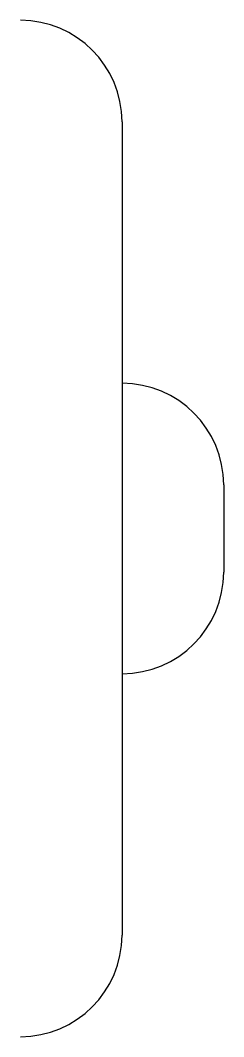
# Model space of a CAD drawing. Extents: x 0 to 0.6, y 0 to 1.15.
# Drawn here: x 0 to 0.02, y 1.05 to 1.15 of the extents above.
import ezdxf

# ---------------------------------------------------------------- set-up
doc = ezdxf.new("R2010")
doc.units = 0
doc.layers.get('0').update_dxf_attribs({"color": 8, "linetype": 'CONTINUOUS'})

msp = doc.modelspace()

# ---------------------------------------------------------------- linework, layer by layer
at = {"color": 0}
for p, q in [((0.01, 1.14), (0.01, 1.06)), ((0.02, 1.104286), (0.02, 1.095714))]:
    msp.add_line(p, q, dxfattribs=at)
for centre, start, end in [((0, 1.14), 0, 90), ((0.01, 1.104286), 0, 90), ((0.01, 1.095714), 270, 0), ((0, 1.06), 270, 0)]:
    msp.add_arc(centre, 0.01, start, end, dxfattribs=at)

doc.saveas('drawing.dxf')
